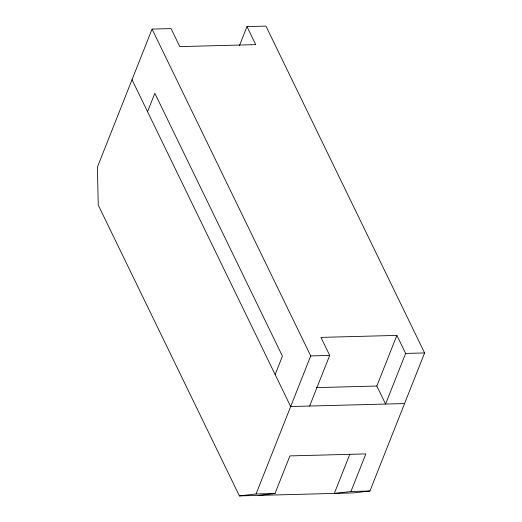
<?xml version="1.0" encoding="UTF-8"?>
<svg xmlns="http://www.w3.org/2000/svg" width="522" height="522" viewBox="0 0 522 522"><rect width="100%" height="100%" fill="white"/><g stroke="black" fill="none" stroke-linecap="round" stroke-linejoin="round"><path stroke-width="0.78" d="M246.971 26.596L255.721 44.624L179.796 46.615L171.046 28.586L152.065 29.082L97.399 167.151L98.253 205.12L239.402 495.9L353.29 492.918L369.935 491.006L424.601 352.937L265.952 26.1L246.971 26.596L239.494 45.486M147.55 111.688L154.838 93.281L282.435 356.148L275.146 374.555M239.402 495.9L256.048 493.988L310.714 355.913L152.065 29.082M258.383 495.404L275.029 493.486L289.912 455.902L365.837 453.918L350.954 491.502L334.308 493.414L349.89 454.055M309.65 406.044L329.695 355.417L320.945 337.388L396.87 335.405L405.62 353.433L385.575 404.061L376.825 386.032L396.87 335.405M310.714 355.913L329.695 355.417M405.62 353.433L424.601 352.937M316.247 387.618L376.825 386.032M404.557 403.558L290.669 406.54L132.02 79.703M256.048 493.988L275.029 493.486M350.954 491.502L369.935 491.006"/></g></svg>
